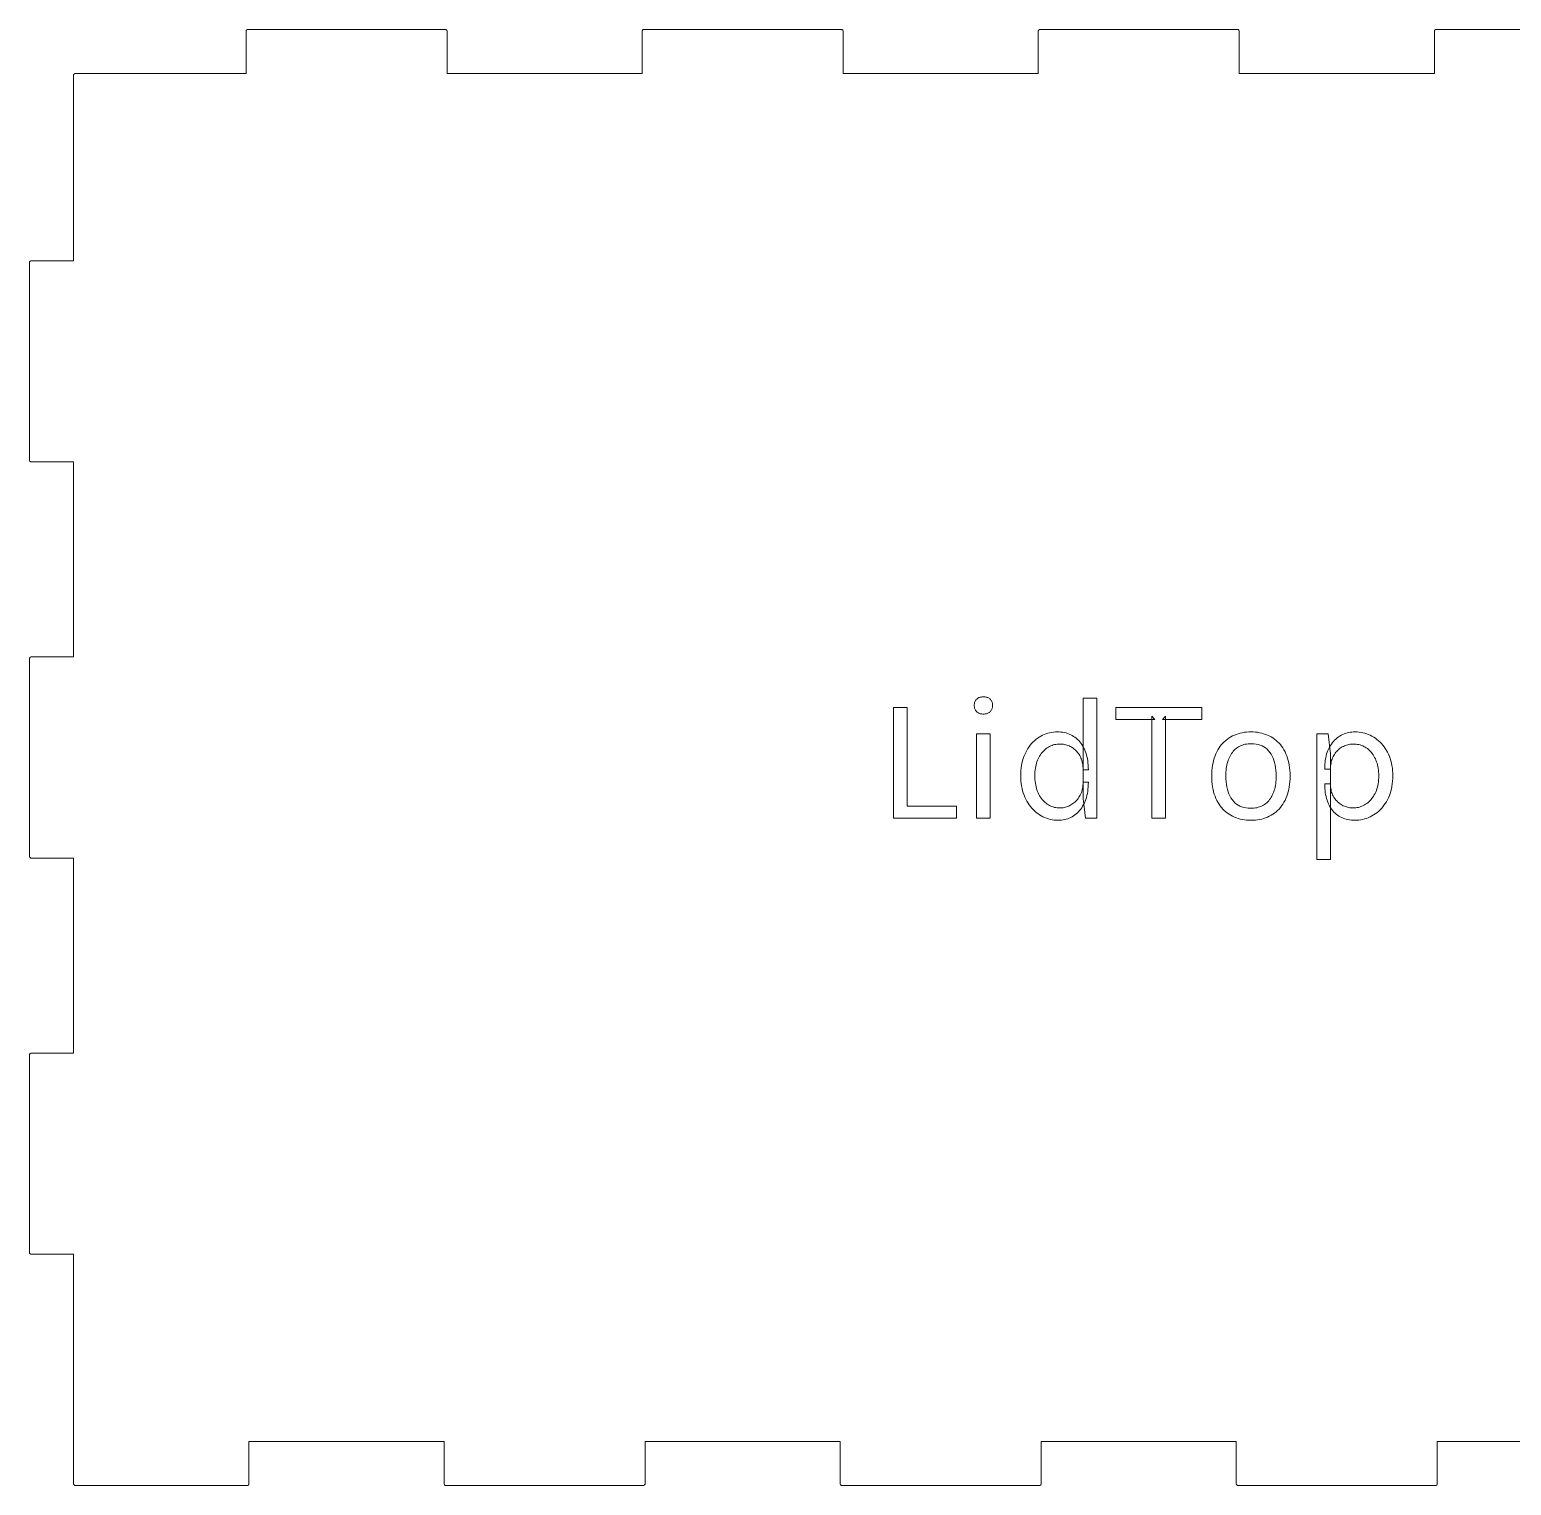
# Model space of a CAD drawing. Extents: x 3 to 302, y 3 to 302.
# Drawn here: x 3 to 104, y 3 to 102.2 of the extents above; entities that cross this region are included whole.
import ezdxf

# ---------------------------------------------------------------- set-up
doc = ezdxf.new("R2010")
doc.units = 0
doc.layers.get('0').update_dxf_attribs({"lineweight": 0})

msp = doc.modelspace()

# ---------------------------------------------------------------- linework, layer by layer
for p, q in [((17.76, 102.14), (17.75, 102.12)), ((17.75, 102.12), (17.75, 99.2)), ((17.77, 102.15), (17.76, 102.14)), ((17.78, 102.17), (17.77, 102.15)), ((17.79, 102.18), (17.78, 102.17)), ((17.83, 102.2), (17.79, 102.18)), ((31.37, 102.2), (17.83, 102.2)), ((31.39, 102.19), (31.37, 102.2)), ((31.4, 102.18), (31.39, 102.19)), ((31.42, 102.17), (31.4, 102.18)), ((31.43, 102.16), (31.42, 102.17)), ((31.45, 102.12), (31.43, 102.16)), ((31.45, 99.2), (31.45, 102.12)), ((44.76, 102.14), (44.75, 102.12)), ((44.75, 102.12), (44.75, 99.2)), ((44.77, 102.15), (44.76, 102.14)), ((44.78, 102.17), (44.77, 102.15)), ((44.79, 102.18), (44.78, 102.17)), ((44.83, 102.2), (44.79, 102.18)), ((58.37, 102.2), (44.83, 102.2)), ((58.39, 102.19), (58.37, 102.2)), ((58.4, 102.18), (58.39, 102.19)), ((58.42, 102.17), (58.4, 102.18)), ((58.43, 102.16), (58.42, 102.17)), ((58.45, 102.12), (58.43, 102.16)), ((58.45, 99.2), (58.45, 102.12)), ((71.76, 102.14), (71.75, 102.12)), ((71.75, 102.12), (71.75, 99.2)), ((71.77, 102.15), (71.76, 102.14)), ((71.78, 102.17), (71.77, 102.15)), ((71.79, 102.18), (71.78, 102.17)), ((71.83, 102.2), (71.79, 102.18)), ((85.37, 102.2), (71.83, 102.2)), ((85.39, 102.19), (85.37, 102.2)), ((85.4, 102.18), (85.39, 102.19)), ((85.42, 102.17), (85.4, 102.18)), ((85.43, 102.16), (85.42, 102.17)), ((85.45, 102.12), (85.43, 102.16)), ((85.45, 99.2), (85.45, 102.12)), ((98.76, 102.14), (98.75, 102.12)), ((98.75, 102.12), (98.75, 99.2)), ((98.77, 102.15), (98.76, 102.14)), ((98.78, 102.17), (98.77, 102.15)), ((98.79, 102.18), (98.78, 102.17)), ((98.83, 102.2), (98.79, 102.18)), ((112.37, 102.2), (98.83, 102.2)), ((6.01, 99.14), (6, 99.12)), ((6, 99.12), (6, 86.45)), ((6.02, 99.15), (6.01, 99.14)), ((6.03, 99.17), (6.02, 99.15)), ((6.04, 99.18), (6.03, 99.17)), ((6.08, 99.2), (6.04, 99.18)), ((17.75, 99.2), (6.08, 99.2)), ((44.75, 99.2), (31.45, 99.2)), ((71.75, 99.2), (58.45, 99.2)), ((98.75, 99.2), (85.45, 99.2)), ((3.01, 86.39), (3, 86.37)), ((3, 86.37), (3, 72.83)), ((3.02, 86.4), (3.01, 86.39)), ((3.03, 86.42), (3.02, 86.4)), ((3.04, 86.43), (3.03, 86.42)), ((3.08, 86.45), (3.04, 86.43)), ((6, 86.45), (3.08, 86.45)), ((3, 72.83), (3.02, 72.79)), ((3.02, 72.79), (3.03, 72.78)), ((3.03, 72.78), (3.05, 72.77)), ((3.05, 72.77), (3.06, 72.76)), ((3.06, 72.76), (3.08, 72.75)), ((3.08, 72.75), (6, 72.75)), ((6, 72.75), (6, 59.45)), ((3.01, 59.39), (3, 59.37)), ((3, 59.37), (3, 45.83)), ((3.02, 59.4), (3.01, 59.39)), ((3.03, 59.42), (3.02, 59.4)), ((3.04, 59.43), (3.03, 59.42)), ((3.08, 59.45), (3.04, 59.43)), ((6, 59.45), (3.08, 59.45)), ((67.525, 56.546), (67.557, 56.578)), ((67.557, 56.578), (67.592, 56.608)), ((67.592, 56.608), (67.629, 56.634)), ((67.629, 56.634), (67.669, 56.658)), ((67.669, 56.658), (67.711, 56.678)), ((67.711, 56.678), (67.755, 56.695)), ((67.755, 56.695), (67.802, 56.709)), ((67.802, 56.709), (67.851, 56.72)), ((67.851, 56.72), (67.903, 56.728)), ((67.903, 56.728), (67.957, 56.732)), ((67.957, 56.732), (68.013, 56.734)), ((68.013, 56.734), (68.013, 56.734)), ((68.013, 56.734), (68.069, 56.732)), ((68.069, 56.732), (68.123, 56.728)), ((68.123, 56.728), (68.175, 56.72)), ((68.175, 56.72), (68.224, 56.709)), ((68.224, 56.709), (68.271, 56.695)), ((68.271, 56.695), (68.315, 56.678)), ((68.315, 56.678), (68.357, 56.658)), ((68.357, 56.658), (68.397, 56.634)), ((68.397, 56.634), (68.434, 56.608)), ((68.434, 56.608), (68.469, 56.578)), ((68.469, 56.578), (68.501, 56.546)), ((74.805, 49.81), (74.805, 56.65)), ((74.805, 56.65), (75.741, 56.65)), ((75.741, 56.65), (75.741, 48.466)), ((61.875, 56.002), (62.811, 56.002)), ((61.875, 48.466), (61.875, 56.002)), ((61.875, 56.002), (61.875, 56.002)), ((62.811, 56.002), (62.811, 49.282)), ((67.389, 56.158), (67.391, 56.21)), ((67.391, 56.105), (67.389, 56.158)), ((67.389, 56.158), (67.389, 56.158)), ((67.391, 56.21), (67.396, 56.259)), ((67.396, 56.054), (67.391, 56.105)), ((67.396, 56.259), (67.404, 56.307)), ((67.404, 56.005), (67.396, 56.054)), ((67.404, 56.307), (67.416, 56.352)), ((67.416, 55.959), (67.404, 56.005)), ((67.416, 56.352), (67.431, 56.395)), ((67.431, 55.914), (67.416, 55.959)), ((67.431, 56.395), (67.449, 56.436)), ((67.449, 55.872), (67.431, 55.914)), ((67.449, 56.436), (67.471, 56.475)), ((67.471, 55.831), (67.449, 55.872)), ((67.471, 56.475), (67.497, 56.511)), ((67.497, 55.793), (67.471, 55.831)), ((67.497, 56.511), (67.525, 56.546)), ((67.525, 55.757), (67.497, 55.793)), ((67.557, 55.723), (67.525, 55.757)), ((67.592, 55.692), (67.557, 55.723)), ((67.629, 55.664), (67.592, 55.692)), ((67.669, 55.639), (67.629, 55.664)), ((67.711, 55.617), (67.669, 55.639)), ((67.755, 55.599), (67.711, 55.617)), ((67.802, 55.584), (67.755, 55.599)), ((67.851, 55.573), (67.802, 55.584)), ((67.903, 55.565), (67.851, 55.573)), ((67.957, 55.56), (67.903, 55.565)), ((68.013, 55.558), (67.957, 55.56)), ((68.069, 55.56), (68.013, 55.558)), ((68.013, 55.558), (68.013, 55.558)), ((68.013, 55.558), (68.013, 55.558)), ((68.123, 55.565), (68.069, 55.56)), ((68.175, 55.573), (68.123, 55.565)), ((68.224, 55.584), (68.175, 55.573)), ((68.271, 55.599), (68.224, 55.584)), ((68.315, 55.617), (68.271, 55.599)), ((68.357, 55.639), (68.315, 55.617)), ((68.397, 55.664), (68.357, 55.639)), ((68.434, 55.692), (68.397, 55.664)), ((68.469, 55.723), (68.434, 55.692)), ((68.501, 55.757), (68.469, 55.723)), ((68.501, 56.546), (68.529, 56.511)), ((68.529, 55.793), (68.501, 55.757)), ((68.529, 56.511), (68.555, 56.475)), ((68.555, 55.831), (68.529, 55.793)), ((68.555, 56.475), (68.577, 56.436)), ((68.577, 55.872), (68.555, 55.831)), ((68.577, 56.436), (68.595, 56.395)), ((68.595, 55.914), (68.577, 55.872)), ((68.595, 56.395), (68.61, 56.352)), ((68.61, 55.959), (68.595, 55.914)), ((68.61, 56.352), (68.622, 56.307)), ((68.622, 56.005), (68.61, 55.959)), ((68.622, 56.307), (68.63, 56.259)), ((68.63, 56.054), (68.622, 56.005)), ((68.63, 56.259), (68.635, 56.21)), ((68.635, 56.105), (68.63, 56.054)), ((68.635, 56.21), (68.637, 56.158)), ((68.637, 56.158), (68.635, 56.105)), ((68.637, 56.158), (68.637, 56.158)), ((77.031, 55.198), (77.031, 56.002)), ((77.031, 56.002), (82.899, 56.002)), ((82.899, 56.002), (82.899, 55.198)), ((79.701, 55.198), (77.031, 55.198)), ((79.491, 48.466), (79.491, 55.414)), ((79.491, 55.414), (79.701, 55.198)), ((79.701, 55.198), (79.701, 55.198)), ((80.217, 55.198), (80.427, 55.414)), ((82.899, 55.198), (80.217, 55.198)), ((80.427, 55.414), (80.427, 48.466)), ((67.545, 48.466), (67.545, 54.214)), ((67.545, 54.214), (68.481, 54.214)), ((68.481, 54.214), (68.481, 48.466)), ((71.209, 53.436), (71.297, 53.543)), ((71.297, 53.543), (71.39, 53.643)), ((71.39, 53.643), (71.488, 53.737)), ((71.488, 53.737), (71.59, 53.825)), ((71.59, 53.825), (71.697, 53.907)), ((71.697, 53.907), (71.808, 53.983)), ((71.808, 53.983), (71.923, 54.052)), ((71.923, 54.052), (72.039, 54.114)), ((72.039, 54.114), (72.158, 54.168)), ((72.158, 54.168), (72.279, 54.215)), ((72.279, 54.215), (72.403, 54.255)), ((72.403, 54.255), (72.528, 54.288)), ((72.528, 54.288), (72.656, 54.313)), ((72.656, 54.313), (72.786, 54.331)), ((72.786, 54.331), (72.919, 54.342)), ((72.919, 54.342), (73.053, 54.346)), ((73.053, 54.346), (73.053, 54.346)), ((73.053, 54.346), (73.177, 54.343)), ((73.177, 54.343), (73.299, 54.334)), ((73.299, 54.334), (73.417, 54.318)), ((73.417, 54.318), (73.533, 54.297)), ((73.533, 54.297), (73.645, 54.27)), ((73.645, 54.27), (73.754, 54.236)), ((73.754, 54.236), (73.86, 54.196)), ((73.86, 54.196), (73.963, 54.15)), ((73.963, 54.15), (74.063, 54.098)), ((74.063, 54.098), (74.16, 54.04)), ((74.16, 54.04), (74.253, 53.976)), ((74.253, 53.976), (74.342, 53.907)), ((74.342, 53.907), (74.427, 53.832)), ((74.427, 53.832), (74.508, 53.752)), ((74.508, 53.752), (74.584, 53.666)), ((74.584, 53.666), (74.656, 53.576)), ((74.656, 53.576), (74.723, 53.479)), ((84.244, 53.476), (84.337, 53.58)), ((84.337, 53.58), (84.434, 53.678)), ((84.434, 53.678), (84.537, 53.769)), ((84.537, 53.769), (84.645, 53.854)), ((84.645, 53.854), (84.758, 53.932)), ((84.758, 53.932), (84.876, 54.004)), ((84.876, 54.004), (84.998, 54.069)), ((84.998, 54.069), (85.124, 54.127)), ((85.124, 54.127), (85.253, 54.178)), ((85.253, 54.178), (85.386, 54.223)), ((85.386, 54.223), (85.522, 54.261)), ((85.522, 54.261), (85.661, 54.291)), ((85.661, 54.291), (85.804, 54.315)), ((85.804, 54.315), (85.95, 54.332)), ((85.95, 54.332), (86.1, 54.343)), ((86.058, 53.531), (85.955, 53.518)), ((86.166, 53.539), (86.058, 53.531)), ((86.1, 54.343), (86.253, 54.346)), ((86.277, 53.542), (86.166, 53.539)), ((86.253, 54.346), (86.253, 54.346)), ((86.253, 54.346), (86.405, 54.343)), ((86.441, 53.536), (86.277, 53.542)), ((86.277, 53.542), (86.277, 53.542)), ((86.405, 54.343), (86.554, 54.332)), ((86.596, 53.518), (86.441, 53.536)), ((86.554, 54.332), (86.699, 54.315)), ((86.699, 54.315), (86.841, 54.291)), ((86.841, 54.291), (86.98, 54.261)), ((86.98, 54.261), (87.115, 54.223)), ((87.115, 54.223), (87.247, 54.178)), ((87.247, 54.178), (87.376, 54.127)), ((87.376, 54.127), (87.502, 54.069)), ((87.502, 54.069), (87.624, 54.004)), ((87.624, 54.004), (87.742, 53.932)), ((87.742, 53.932), (87.855, 53.854)), ((87.855, 53.854), (87.963, 53.769)), ((87.963, 53.769), (88.065, 53.678)), ((88.065, 53.678), (88.163, 53.58)), ((88.163, 53.58), (88.255, 53.476)), ((90.735, 45.646), (90.735, 54.202)), ((90.735, 54.202), (91.515, 54.202)), ((91.515, 54.202), (91.671, 52.858)), ((91.734, 53.518), (91.803, 53.612)), ((91.803, 53.612), (91.877, 53.7)), ((91.877, 53.7), (91.953, 53.783)), ((91.953, 53.783), (92.034, 53.86)), ((92.034, 53.86), (92.119, 53.932)), ((92.119, 53.932), (92.208, 53.998)), ((92.208, 53.998), (92.301, 54.058)), ((92.301, 54.058), (92.397, 54.113)), ((92.397, 54.113), (92.495, 54.162)), ((92.495, 54.162), (92.596, 54.205)), ((92.596, 54.205), (92.698, 54.242)), ((92.698, 54.242), (92.804, 54.274)), ((92.804, 54.274), (92.911, 54.3)), ((92.911, 54.3), (93.02, 54.32)), ((93.02, 54.32), (93.132, 54.334)), ((93.132, 54.334), (93.247, 54.343)), ((93.247, 54.343), (93.363, 54.346)), ((93.363, 54.346), (93.363, 54.346)), ((93.363, 54.346), (93.497, 54.342)), ((93.497, 54.342), (93.628, 54.332)), ((93.628, 54.332), (93.758, 54.314)), ((93.758, 54.314), (93.886, 54.288)), ((93.886, 54.288), (94.013, 54.256)), ((94.013, 54.256), (94.137, 54.216)), ((94.137, 54.216), (94.26, 54.17)), ((94.26, 54.17), (94.381, 54.116)), ((94.381, 54.116), (94.5, 54.054)), ((94.5, 54.054), (94.617, 53.986)), ((94.617, 53.986), (94.731, 53.911)), ((94.731, 53.911), (94.841, 53.83)), ((94.841, 53.83), (94.946, 53.742)), ((94.946, 53.742), (95.047, 53.648)), ((95.047, 53.648), (95.144, 53.548)), ((95.144, 53.548), (95.235, 53.442)), ((70.68, 52.371), (70.725, 52.523)), ((70.725, 52.523), (70.776, 52.669)), ((70.776, 52.669), (70.834, 52.811)), ((70.834, 52.811), (70.899, 52.948)), ((70.899, 52.948), (70.97, 53.079)), ((70.97, 53.079), (71.045, 53.204)), ((71.045, 53.204), (71.124, 53.323)), ((71.124, 53.323), (71.209, 53.436)), ((71.796, 52.607), (71.748, 52.513)), ((71.847, 52.697), (71.796, 52.607)), ((71.901, 52.783), (71.847, 52.697)), ((71.958, 52.864), (71.901, 52.783)), ((72.018, 52.941), (71.958, 52.864)), ((72.081, 53.013), (72.018, 52.941)), ((72.148, 53.08), (72.081, 53.013)), ((72.217, 53.144), (72.148, 53.08)), ((72.29, 53.203), (72.217, 53.144)), ((72.366, 53.257), (72.29, 53.203)), ((72.444, 53.307), (72.366, 53.257)), ((72.524, 53.351), (72.444, 53.307)), ((72.605, 53.39), (72.524, 53.351)), ((72.689, 53.424), (72.605, 53.39)), ((72.773, 53.453), (72.689, 53.424)), ((72.86, 53.476), (72.773, 53.453)), ((72.947, 53.495), (72.86, 53.476)), ((73.037, 53.508), (72.947, 53.495)), ((73.128, 53.515), (73.037, 53.508)), ((73.221, 53.518), (73.128, 53.515)), ((73.303, 53.516), (73.221, 53.518)), ((73.221, 53.518), (73.221, 53.518)), ((73.384, 53.51), (73.303, 53.516)), ((73.465, 53.5), (73.384, 53.51)), ((73.544, 53.486), (73.465, 53.5)), ((73.622, 53.468), (73.544, 53.486)), ((73.698, 53.446), (73.622, 53.468)), ((73.774, 53.42), (73.698, 53.446)), ((73.849, 53.389), (73.774, 53.42)), ((73.922, 53.355), (73.849, 53.389)), ((73.995, 53.317), (73.922, 53.355)), ((74.066, 53.275), (73.995, 53.317)), ((74.134, 53.229), (74.066, 53.275)), ((74.199, 53.179), (74.134, 53.229)), ((74.261, 53.126), (74.199, 53.179)), ((74.321, 53.069), (74.261, 53.126)), ((74.378, 53.008), (74.321, 53.069)), ((74.433, 52.943), (74.378, 53.008)), ((74.485, 52.874), (74.433, 52.943)), ((74.534, 52.802), (74.485, 52.874)), ((74.58, 52.726), (74.534, 52.802)), ((74.623, 52.646), (74.58, 52.726)), ((74.661, 52.563), (74.623, 52.646)), ((74.695, 52.476), (74.661, 52.563)), ((74.723, 53.479), (74.787, 53.378)), ((74.787, 53.378), (74.846, 53.27)), ((74.846, 53.27), (74.901, 53.158)), ((74.901, 53.158), (74.951, 53.04)), ((74.951, 53.04), (74.996, 52.918)), ((74.996, 52.918), (75.036, 52.791)), ((75.036, 52.791), (75.07, 52.659)), ((75.07, 52.659), (75.099, 52.522)), ((75.099, 52.522), (75.123, 52.38)), ((83.702, 52.406), (83.748, 52.563)), ((83.748, 52.563), (83.8, 52.713)), ((83.8, 52.713), (83.859, 52.856)), ((83.859, 52.856), (83.925, 52.993)), ((83.925, 52.993), (83.997, 53.124)), ((83.997, 53.124), (84.074, 53.248)), ((84.074, 53.248), (84.157, 53.365)), ((84.157, 53.365), (84.244, 53.476)), ((84.78, 52.61), (84.738, 52.513)), ((84.826, 52.702), (84.78, 52.61)), ((84.875, 52.789), (84.826, 52.702)), ((84.929, 52.873), (84.875, 52.789)), ((84.986, 52.951), (84.929, 52.873)), ((85.046, 53.025), (84.986, 52.951)), ((85.111, 53.094), (85.046, 53.025)), ((85.179, 53.159), (85.111, 53.094)), ((85.25, 53.219), (85.179, 53.159)), ((85.326, 53.275), (85.25, 53.219)), ((85.405, 53.326), (85.326, 53.275)), ((85.488, 53.371), (85.405, 53.326)), ((85.574, 53.411), (85.488, 53.371)), ((85.664, 53.446), (85.574, 53.411)), ((85.757, 53.475), (85.664, 53.446)), ((85.854, 53.499), (85.757, 53.475)), ((85.955, 53.518), (85.854, 53.499)), ((86.744, 53.489), (86.596, 53.518)), ((86.883, 53.447), (86.744, 53.489)), ((87.014, 53.394), (86.883, 53.447)), ((87.136, 53.329), (87.014, 53.394)), ((87.25, 53.252), (87.136, 53.329)), ((87.356, 53.164), (87.25, 53.252)), ((87.454, 53.063), (87.356, 53.164)), ((87.543, 52.951), (87.454, 53.063)), ((87.624, 52.828), (87.543, 52.951)), ((87.696, 52.697), (87.624, 52.828)), ((87.76, 52.557), (87.696, 52.697)), ((87.816, 52.409), (87.76, 52.557)), ((88.255, 53.476), (88.342, 53.365)), ((88.342, 53.365), (88.424, 53.248)), ((88.424, 53.248), (88.5, 53.124)), ((88.5, 53.124), (88.572, 52.993)), ((88.572, 52.993), (88.638, 52.856)), ((88.638, 52.856), (88.696, 52.713)), ((88.696, 52.713), (88.748, 52.563)), ((88.748, 52.563), (88.793, 52.406)), ((91.319, 52.426), (91.344, 52.569)), ((91.344, 52.569), (91.374, 52.707)), ((91.374, 52.707), (91.41, 52.839)), ((91.41, 52.839), (91.452, 52.966)), ((91.452, 52.966), (91.499, 53.087)), ((91.499, 53.087), (91.551, 53.203)), ((91.551, 53.203), (91.608, 53.314)), ((91.608, 53.314), (91.669, 53.419)), ((91.669, 53.419), (91.734, 53.518)), ((91.671, 52.858), (91.671, 45.646)), ((91.813, 52.582), (91.78, 52.496)), ((91.851, 52.663), (91.813, 52.582)), ((91.893, 52.741), (91.851, 52.663)), ((91.939, 52.815), (91.893, 52.741)), ((91.987, 52.886), (91.939, 52.815)), ((92.039, 52.953), (91.987, 52.886)), ((92.093, 53.017), (92.039, 52.953)), ((92.15, 53.076), (92.093, 53.017)), ((92.209, 53.132), (92.15, 53.076)), ((92.271, 53.185), (92.209, 53.132)), ((92.337, 53.233), (92.271, 53.185)), ((92.404, 53.279), (92.337, 53.233)), ((92.475, 53.32), (92.404, 53.279)), ((92.547, 53.358), (92.475, 53.32)), ((92.621, 53.391), (92.547, 53.358)), ((92.695, 53.421), (92.621, 53.391)), ((92.771, 53.447), (92.695, 53.421)), ((92.847, 53.468), (92.771, 53.447)), ((92.924, 53.486), (92.847, 53.468)), ((93.003, 53.5), (92.924, 53.486)), ((93.082, 53.51), (93.003, 53.5)), ((93.162, 53.516), (93.082, 53.51)), ((93.243, 53.518), (93.162, 53.516)), ((93.337, 53.515), (93.243, 53.518)), ((93.243, 53.518), (93.243, 53.518)), ((93.429, 53.508), (93.337, 53.515)), ((93.52, 53.495), (93.429, 53.508)), ((93.609, 53.477), (93.52, 53.495)), ((93.696, 53.453), (93.609, 53.477)), ((93.782, 53.425), (93.696, 53.453)), ((93.865, 53.392), (93.782, 53.425)), ((93.948, 53.353), (93.865, 53.392)), ((94.028, 53.309), (93.948, 53.353)), ((94.107, 53.26), (94.028, 53.309)), ((94.183, 53.206), (94.107, 53.26)), ((94.257, 53.148), (94.183, 53.206)), ((94.327, 53.085), (94.257, 53.148)), ((94.394, 53.017), (94.327, 53.085)), ((94.457, 52.945), (94.394, 53.017)), ((94.518, 52.868), (94.457, 52.945)), ((94.575, 52.787), (94.518, 52.868)), ((94.629, 52.701), (94.575, 52.787)), ((94.68, 52.611), (94.629, 52.701)), ((94.728, 52.516), (94.68, 52.611)), ((95.235, 53.442), (95.323, 53.329)), ((95.323, 53.329), (95.406, 53.21)), ((95.406, 53.21), (95.485, 53.085)), ((95.485, 53.085), (95.559, 52.954)), ((95.559, 52.954), (95.627, 52.817)), ((95.627, 52.817), (95.689, 52.675)), ((95.689, 52.675), (95.743, 52.527)), ((95.743, 52.527), (95.789, 52.374)), ((70.557, 51.358), (70.56, 51.539)), ((70.56, 51.539), (70.571, 51.715)), ((70.571, 51.715), (70.588, 51.887)), ((70.588, 51.887), (70.612, 52.053)), ((70.612, 52.053), (70.643, 52.215)), ((70.643, 52.215), (70.68, 52.371)), ((71.526, 51.619), (71.519, 51.491)), ((71.538, 51.744), (71.526, 51.619)), ((71.554, 51.865), (71.538, 51.744)), ((71.575, 51.983), (71.554, 51.865)), ((71.6, 52.096), (71.575, 51.983)), ((71.63, 52.206), (71.6, 52.096)), ((71.665, 52.312), (71.63, 52.206)), ((71.704, 52.415), (71.665, 52.312)), ((71.748, 52.513), (71.704, 52.415)), ((74.724, 52.385), (74.695, 52.476)), ((74.749, 52.291), (74.724, 52.385)), ((74.769, 52.193), (74.749, 52.291)), ((74.785, 52.092), (74.769, 52.193)), ((74.796, 51.987), (74.785, 52.092)), ((74.803, 51.878), (74.796, 51.987)), ((74.805, 51.766), (74.803, 51.878)), ((75.165, 51.766), (74.805, 51.766)), ((75.123, 52.38), (75.141, 52.234)), ((75.141, 52.234), (75.154, 52.083)), ((75.154, 52.083), (75.162, 51.927)), ((75.162, 51.927), (75.165, 51.766)), ((75.165, 51.766), (75.165, 51.766)), ((83.577, 51.334), (83.58, 51.529)), ((83.58, 51.529), (83.591, 51.717)), ((83.591, 51.717), (83.608, 51.899)), ((83.608, 51.899), (83.633, 52.075)), ((83.633, 52.075), (83.664, 52.244)), ((83.664, 52.244), (83.702, 52.406)), ((84.545, 51.6), (84.539, 51.469)), ((84.555, 51.727), (84.545, 51.6)), ((84.569, 51.851), (84.555, 51.727)), ((84.587, 51.971), (84.569, 51.851)), ((84.609, 52.087), (84.587, 51.971)), ((84.635, 52.199), (84.609, 52.087)), ((84.666, 52.307), (84.635, 52.199)), ((84.7, 52.412), (84.666, 52.307)), ((84.738, 52.513), (84.7, 52.412)), ((87.863, 52.251), (87.816, 52.409)), ((87.901, 52.085), (87.863, 52.251)), ((87.931, 51.91), (87.901, 52.085)), ((87.952, 51.727), (87.931, 51.91)), ((87.965, 51.535), (87.952, 51.727)), ((87.969, 51.334), (87.965, 51.535)), ((88.793, 52.406), (88.831, 52.244)), ((88.831, 52.244), (88.862, 52.075)), ((88.862, 52.075), (88.886, 51.899)), ((88.886, 51.899), (88.903, 51.717)), ((88.903, 51.717), (88.914, 51.529)), ((88.914, 51.529), (88.917, 51.334)), ((91.275, 51.802), (91.278, 51.966)), ((91.671, 51.802), (91.275, 51.802)), ((91.278, 51.966), (91.286, 52.125)), ((91.286, 52.125), (91.3, 52.278)), ((91.3, 52.278), (91.319, 52.426)), ((91.673, 51.912), (91.671, 51.802)), ((91.671, 51.802), (91.671, 51.802)), ((91.68, 52.018), (91.673, 51.912)), ((91.691, 52.121), (91.68, 52.018)), ((91.707, 52.22), (91.691, 52.121)), ((91.727, 52.316), (91.707, 52.22)), ((91.751, 52.408), (91.727, 52.316)), ((91.78, 52.496), (91.751, 52.408)), ((94.772, 52.417), (94.728, 52.516)), ((94.811, 52.314), (94.772, 52.417)), ((94.846, 52.207), (94.811, 52.314)), ((94.876, 52.096), (94.846, 52.207)), ((94.901, 51.98), (94.876, 52.096)), ((94.922, 51.862), (94.901, 51.98)), ((94.938, 51.739), (94.922, 51.862)), ((94.95, 51.612), (94.938, 51.739)), ((94.957, 51.481), (94.95, 51.612)), ((95.789, 52.374), (95.829, 52.216)), ((95.829, 52.216), (95.861, 52.053)), ((95.861, 52.053), (95.887, 51.884)), ((95.887, 51.884), (95.905, 51.71)), ((95.905, 51.71), (95.915, 51.531)), ((95.915, 51.531), (95.919, 51.346)), ((70.56, 51.176), (70.557, 51.358)), ((70.557, 51.358), (70.557, 51.358)), ((70.571, 50.998), (70.56, 51.176)), ((70.588, 50.825), (70.571, 50.998)), ((70.613, 50.658), (70.588, 50.825)), ((70.644, 50.495), (70.613, 50.658)), ((71.519, 51.491), (71.517, 51.358)), ((71.517, 51.358), (71.517, 51.358)), ((71.517, 51.358), (71.519, 51.223)), ((71.519, 51.223), (71.526, 51.092)), ((71.526, 51.092), (71.538, 50.965)), ((71.538, 50.965), (71.554, 50.842)), ((71.554, 50.842), (71.575, 50.722)), ((71.575, 50.722), (71.6, 50.606)), ((71.6, 50.606), (71.63, 50.494)), ((74.768, 50.494), (74.784, 50.594)), ((74.784, 50.594), (74.796, 50.697)), ((74.796, 50.697), (74.803, 50.804)), ((74.803, 50.804), (74.805, 50.914)), ((74.805, 50.914), (74.805, 50.914)), ((74.805, 50.914), (75.165, 50.914)), ((75.154, 50.591), (75.14, 50.437)), ((75.162, 50.75), (75.154, 50.591)), ((75.165, 50.914), (75.162, 50.75)), ((83.58, 51.14), (83.577, 51.334)), ((83.577, 51.334), (83.577, 51.334)), ((83.591, 50.953), (83.58, 51.14)), ((83.608, 50.772), (83.591, 50.953)), ((83.633, 50.597), (83.608, 50.772)), ((83.664, 50.428), (83.633, 50.597)), ((84.539, 51.469), (84.537, 51.334)), ((84.537, 51.334), (84.537, 51.334)), ((84.537, 51.334), (84.541, 51.135)), ((84.541, 51.135), (84.554, 50.945)), ((84.554, 50.945), (84.576, 50.764)), ((84.576, 50.764), (84.606, 50.59)), ((84.606, 50.59), (84.644, 50.426)), ((87.871, 50.476), (87.897, 50.587)), ((87.897, 50.587), (87.919, 50.703)), ((87.919, 50.703), (87.937, 50.821)), ((87.937, 50.821), (87.951, 50.944)), ((87.951, 50.944), (87.961, 51.07)), ((87.961, 51.07), (87.967, 51.2)), ((87.967, 51.2), (87.969, 51.334)), ((87.969, 51.334), (87.969, 51.334)), ((88.862, 50.597), (88.831, 50.428)), ((88.886, 50.772), (88.862, 50.597)), ((88.903, 50.953), (88.886, 50.772)), ((88.914, 51.14), (88.903, 50.953)), ((88.917, 51.334), (88.914, 51.14)), ((88.917, 51.334), (88.917, 51.334)), ((91.278, 50.649), (91.275, 50.806)), ((91.275, 50.806), (91.275, 50.806)), ((91.275, 50.806), (91.671, 50.806)), ((91.285, 50.497), (91.278, 50.649)), ((91.671, 50.806), (91.673, 50.701)), ((91.673, 50.701), (91.68, 50.599)), ((91.68, 50.599), (91.691, 50.501)), ((91.691, 50.501), (91.707, 50.406)), ((94.836, 50.458), (94.868, 50.571)), ((94.868, 50.571), (94.896, 50.689)), ((94.896, 50.689), (94.919, 50.811)), ((94.919, 50.811), (94.936, 50.938)), ((94.936, 50.938), (94.949, 51.07)), ((94.949, 51.07), (94.956, 51.205)), ((94.956, 51.205), (94.959, 51.346)), ((94.959, 51.346), (94.957, 51.481)), ((94.959, 51.346), (94.959, 51.346)), ((95.861, 50.631), (95.828, 50.465)), ((95.886, 50.802), (95.861, 50.631)), ((95.904, 50.978), (95.886, 50.802)), ((95.915, 51.159), (95.904, 50.978)), ((95.919, 51.346), (95.915, 51.159)), ((95.919, 51.346), (95.919, 51.346)), ((70.682, 50.337), (70.644, 50.495)), ((70.728, 50.183), (70.682, 50.337)), ((70.78, 50.035), (70.728, 50.183)), ((70.839, 49.892), (70.78, 50.035)), ((70.905, 49.753), (70.839, 49.892)), ((70.977, 49.62), (70.905, 49.753)), ((71.054, 49.493), (70.977, 49.62)), ((71.135, 49.372), (71.054, 49.493)), ((71.63, 50.494), (71.665, 50.386)), ((71.665, 50.386), (71.704, 50.282)), ((71.704, 50.282), (71.748, 50.182)), ((71.748, 50.182), (71.796, 50.086)), ((71.796, 50.086), (71.847, 49.994)), ((71.847, 49.994), (71.901, 49.907)), ((71.901, 49.907), (71.958, 49.825)), ((71.958, 49.825), (72.018, 49.747)), ((72.018, 49.747), (72.081, 49.674)), ((72.081, 49.674), (72.148, 49.605)), ((72.148, 49.605), (72.217, 49.541)), ((72.217, 49.541), (72.29, 49.481)), ((74.114, 49.455), (74.18, 49.505)), ((74.18, 49.505), (74.244, 49.559)), ((74.244, 49.559), (74.305, 49.617)), ((74.305, 49.617), (74.363, 49.679)), ((74.363, 49.679), (74.419, 49.744)), ((74.419, 49.744), (74.472, 49.813)), ((74.472, 49.813), (74.523, 49.886)), ((74.523, 49.886), (74.571, 49.963)), ((74.571, 49.963), (74.615, 50.043)), ((74.615, 50.043), (74.655, 50.127)), ((74.655, 50.127), (74.69, 50.214)), ((74.69, 50.214), (74.721, 50.304)), ((74.721, 50.304), (74.747, 50.397)), ((74.747, 50.397), (74.768, 50.494)), ((74.961, 48.466), (74.805, 49.81)), ((74.892, 49.501), (74.835, 49.388)), ((74.944, 49.619), (74.892, 49.501)), ((74.99, 49.743), (74.944, 49.619)), ((75.031, 49.871), (74.99, 49.743)), ((75.067, 50.005), (75.031, 49.871)), ((75.097, 50.144), (75.067, 50.005)), ((75.121, 50.288), (75.097, 50.144)), ((75.14, 50.437), (75.121, 50.288)), ((83.702, 50.266), (83.664, 50.428)), ((83.748, 50.109), (83.702, 50.266)), ((83.8, 49.959), (83.748, 50.109)), ((83.859, 49.816), (83.8, 49.959)), ((83.925, 49.678), (83.859, 49.816)), ((83.997, 49.547), (83.925, 49.678)), ((84.074, 49.422), (83.997, 49.547)), ((84.644, 50.426), (84.691, 50.269)), ((84.691, 50.269), (84.747, 50.122)), ((84.747, 50.122), (84.812, 49.982)), ((84.812, 49.982), (84.884, 49.851)), ((84.884, 49.851), (84.966, 49.729)), ((84.966, 49.729), (85.056, 49.617)), ((85.056, 49.617), (85.154, 49.516)), ((85.154, 49.516), (85.26, 49.428)), ((87.253, 49.461), (87.325, 49.521)), ((87.325, 49.521), (87.394, 49.585)), ((87.394, 49.585), (87.459, 49.655)), ((87.459, 49.655), (87.52, 49.728)), ((87.52, 49.728), (87.577, 49.806)), ((87.577, 49.806), (87.63, 49.889)), ((87.63, 49.889), (87.68, 49.976)), ((87.68, 49.976), (87.726, 50.068)), ((87.726, 50.068), (87.768, 50.164)), ((87.768, 50.164), (87.806, 50.264)), ((87.806, 50.264), (87.84, 50.368)), ((87.84, 50.368), (87.871, 50.476)), ((88.5, 49.547), (88.424, 49.422)), ((88.572, 49.678), (88.5, 49.547)), ((88.638, 49.816), (88.572, 49.678)), ((88.696, 49.959), (88.638, 49.816)), ((88.748, 50.109), (88.696, 49.959)), ((88.793, 50.266), (88.748, 50.109)), ((88.831, 50.428), (88.793, 50.266)), ((91.298, 50.349), (91.285, 50.497)), ((91.315, 50.206), (91.298, 50.349)), ((91.338, 50.069), (91.315, 50.206)), ((91.366, 49.936), (91.338, 50.069)), ((91.398, 49.808), (91.366, 49.936)), ((91.436, 49.685), (91.398, 49.808)), ((91.479, 49.566), (91.436, 49.685)), ((91.527, 49.453), (91.479, 49.566)), ((91.707, 50.406), (91.727, 50.314)), ((91.727, 50.314), (91.751, 50.226)), ((91.751, 50.226), (91.78, 50.141)), ((91.78, 50.141), (91.813, 50.059)), ((91.813, 50.059), (91.851, 49.981)), ((91.851, 49.981), (91.893, 49.906)), ((91.893, 49.906), (91.939, 49.835)), ((91.939, 49.835), (91.987, 49.767)), ((91.987, 49.767), (92.038, 49.702)), ((92.038, 49.702), (92.092, 49.642)), ((92.092, 49.642), (92.149, 49.584)), ((92.149, 49.584), (92.208, 49.531)), ((92.208, 49.531), (92.27, 49.48)), ((94.137, 49.463), (94.212, 49.52)), ((94.212, 49.52), (94.284, 49.582)), ((94.284, 49.582), (94.353, 49.648)), ((94.353, 49.648), (94.419, 49.719)), ((94.419, 49.719), (94.482, 49.795)), ((94.482, 49.795), (94.543, 49.876)), ((94.543, 49.876), (94.6, 49.961)), ((94.6, 49.961), (94.655, 50.051)), ((94.655, 50.051), (94.707, 50.146)), ((94.707, 50.146), (94.755, 50.245)), ((94.755, 50.245), (94.798, 50.35)), ((94.798, 50.35), (94.836, 50.458)), ((95.481, 49.588), (95.402, 49.462)), ((95.556, 49.72), (95.481, 49.588)), ((95.625, 49.858), (95.556, 49.72)), ((95.687, 50.002), (95.625, 49.858)), ((95.741, 50.151), (95.687, 50.002)), ((95.788, 50.306), (95.741, 50.151)), ((95.828, 50.465), (95.788, 50.306)), ((62.811, 49.282), (66.171, 49.282)), ((66.171, 49.282), (66.171, 48.466)), ((71.221, 49.257), (71.135, 49.372)), ((71.312, 49.148), (71.221, 49.257)), ((71.407, 49.046), (71.312, 49.148)), ((71.507, 48.95), (71.407, 49.046)), ((71.612, 48.859), (71.507, 48.95)), ((71.721, 48.775), (71.612, 48.859)), ((71.835, 48.697), (71.721, 48.775)), ((71.953, 48.626), (71.835, 48.697)), ((72.072, 48.562), (71.953, 48.626)), ((72.194, 48.506), (72.072, 48.562)), ((72.319, 48.457), (72.194, 48.506)), ((72.29, 49.481), (72.366, 49.426)), ((72.366, 49.426), (72.444, 49.376)), ((72.444, 49.376), (72.524, 49.331)), ((72.524, 49.331), (72.605, 49.291)), ((72.605, 49.291), (72.689, 49.257)), ((72.689, 49.257), (72.773, 49.228)), ((72.773, 49.228), (72.86, 49.204)), ((72.86, 49.204), (72.947, 49.186)), ((72.947, 49.186), (73.037, 49.173)), ((73.037, 49.173), (73.128, 49.165)), ((73.128, 49.165), (73.221, 49.162)), ((73.221, 49.162), (73.299, 49.164)), ((73.221, 49.162), (73.221, 49.162)), ((73.299, 49.164), (73.376, 49.17)), ((73.376, 49.17), (73.453, 49.18)), ((73.453, 49.18), (73.529, 49.195)), ((73.529, 49.195), (73.604, 49.213)), ((73.604, 49.213), (73.679, 49.235)), ((73.679, 49.235), (73.754, 49.262)), ((73.754, 49.262), (73.828, 49.293)), ((73.828, 49.293), (73.901, 49.327)), ((73.964, 48.514), (73.865, 48.469)), ((73.901, 49.327), (73.974, 49.366)), ((74.06, 48.565), (73.964, 48.514)), ((73.974, 49.366), (74.045, 49.409)), ((74.045, 49.409), (74.114, 49.455)), ((74.154, 48.622), (74.06, 48.565)), ((74.245, 48.685), (74.154, 48.622)), ((74.332, 48.753), (74.245, 48.685)), ((74.416, 48.827), (74.332, 48.753)), ((74.495, 48.907), (74.416, 48.827)), ((74.571, 48.992), (74.495, 48.907)), ((74.643, 49.082), (74.571, 48.992)), ((74.711, 49.179), (74.643, 49.082)), ((74.775, 49.281), (74.711, 49.179)), ((74.835, 49.388), (74.775, 49.281)), ((84.157, 49.305), (84.074, 49.422)), ((84.244, 49.193), (84.157, 49.305)), ((84.337, 49.089), (84.244, 49.193)), ((84.434, 48.99), (84.337, 49.089)), ((84.537, 48.899), (84.434, 48.99)), ((84.645, 48.814), (84.537, 48.899)), ((84.758, 48.736), (84.645, 48.814)), ((84.876, 48.664), (84.758, 48.736)), ((84.998, 48.599), (84.876, 48.664)), ((85.124, 48.541), (84.998, 48.599)), ((85.253, 48.49), (85.124, 48.541)), ((85.386, 48.445), (85.253, 48.49)), ((85.26, 49.428), (85.374, 49.351)), ((85.374, 49.351), (85.496, 49.286)), ((85.496, 49.286), (85.627, 49.233)), ((85.627, 49.233), (85.765, 49.191)), ((85.765, 49.191), (85.912, 49.162)), ((85.912, 49.162), (86.066, 49.144)), ((86.066, 49.144), (86.229, 49.138)), ((86.229, 49.138), (86.339, 49.141)), ((86.229, 49.138), (86.229, 49.138)), ((86.229, 49.138), (86.229, 49.138)), ((86.339, 49.141), (86.445, 49.149)), ((86.445, 49.149), (86.549, 49.162)), ((86.549, 49.162), (86.649, 49.181)), ((86.649, 49.181), (86.745, 49.205)), ((86.745, 49.205), (86.838, 49.234)), ((86.838, 49.234), (86.928, 49.269)), ((86.928, 49.269), (87.014, 49.309)), ((87.014, 49.309), (87.097, 49.354)), ((87.097, 49.354), (87.177, 49.405)), ((87.247, 48.49), (87.115, 48.445)), ((87.177, 49.405), (87.253, 49.461)), ((87.376, 48.541), (87.247, 48.49)), ((87.502, 48.599), (87.376, 48.541)), ((87.624, 48.664), (87.502, 48.599)), ((87.742, 48.736), (87.624, 48.664)), ((87.855, 48.814), (87.742, 48.736)), ((87.963, 48.899), (87.855, 48.814)), ((88.065, 48.99), (87.963, 48.899)), ((88.163, 49.089), (88.065, 48.99)), ((88.255, 49.193), (88.163, 49.089)), ((88.342, 49.305), (88.255, 49.193)), ((88.424, 49.422), (88.342, 49.305)), ((91.58, 49.345), (91.527, 49.453)), ((91.636, 49.242), (91.58, 49.345)), ((91.697, 49.144), (91.636, 49.242)), ((91.763, 49.052), (91.697, 49.144)), ((91.832, 48.965), (91.763, 49.052)), ((91.906, 48.883), (91.832, 48.965)), ((91.984, 48.807), (91.906, 48.883)), ((92.067, 48.736), (91.984, 48.807)), ((92.153, 48.67), (92.067, 48.736)), ((92.244, 48.61), (92.153, 48.67)), ((92.339, 48.555), (92.244, 48.61)), ((92.27, 49.48), (92.335, 49.434)), ((92.335, 49.434), (92.402, 49.391)), ((92.437, 48.506), (92.339, 48.555)), ((92.402, 49.391), (92.472, 49.351)), ((92.538, 48.463), (92.437, 48.506)), ((92.472, 49.351), (92.544, 49.315)), ((92.544, 49.315), (92.617, 49.283)), ((92.617, 49.283), (92.69, 49.255)), ((92.69, 49.255), (92.765, 49.23)), ((92.765, 49.23), (92.84, 49.209)), ((92.84, 49.209), (92.917, 49.192)), ((92.917, 49.192), (92.994, 49.179)), ((92.994, 49.179), (93.072, 49.17)), ((93.072, 49.17), (93.151, 49.164)), ((93.151, 49.164), (93.231, 49.162)), ((93.231, 49.162), (93.317, 49.164)), ((93.231, 49.162), (93.231, 49.162)), ((93.317, 49.164), (93.402, 49.172)), ((93.402, 49.172), (93.487, 49.184)), ((93.487, 49.184), (93.571, 49.202)), ((93.571, 49.202), (93.654, 49.224)), ((93.654, 49.224), (93.736, 49.252)), ((93.736, 49.252), (93.818, 49.284)), ((93.818, 49.284), (93.899, 49.321)), ((93.899, 49.321), (93.979, 49.364)), ((93.979, 49.364), (94.059, 49.411)), ((94.059, 49.411), (94.137, 49.463)), ((94.244, 48.498), (94.12, 48.452)), ((94.366, 48.552), (94.244, 48.498)), ((94.487, 48.614), (94.366, 48.552)), ((94.605, 48.682), (94.487, 48.614)), ((94.72, 48.757), (94.605, 48.682)), ((94.831, 48.839), (94.72, 48.757)), ((94.938, 48.927), (94.831, 48.839)), ((95.039, 49.021), (94.938, 48.927)), ((95.137, 49.121), (95.039, 49.021)), ((95.23, 49.228), (95.137, 49.121)), ((95.318, 49.342), (95.23, 49.228)), ((95.402, 49.462), (95.318, 49.342)), ((66.171, 48.466), (61.875, 48.466)), ((68.481, 48.466), (67.545, 48.466)), ((68.481, 48.466), (68.481, 48.466)), ((72.446, 48.416), (72.319, 48.457)), ((72.574, 48.382), (72.446, 48.416)), ((72.706, 48.356), (72.574, 48.382)), ((72.839, 48.337), (72.706, 48.356)), ((72.975, 48.326), (72.839, 48.337)), ((73.113, 48.322), (72.975, 48.326)), ((73.227, 48.325), (73.113, 48.322)), ((73.113, 48.322), (73.113, 48.322)), ((73.113, 48.322), (73.113, 48.322)), ((73.339, 48.334), (73.227, 48.325)), ((73.449, 48.349), (73.339, 48.334)), ((73.556, 48.37), (73.449, 48.349)), ((73.661, 48.397), (73.556, 48.37)), ((73.764, 48.43), (73.661, 48.397)), ((73.865, 48.469), (73.764, 48.43)), ((75.741, 48.466), (74.961, 48.466)), ((75.741, 48.466), (75.741, 48.466)), ((80.427, 48.466), (79.491, 48.466)), ((85.522, 48.407), (85.386, 48.445)), ((85.661, 48.377), (85.522, 48.407)), ((85.804, 48.353), (85.661, 48.377)), ((85.95, 48.336), (85.804, 48.353)), ((86.1, 48.325), (85.95, 48.336)), ((86.253, 48.322), (86.1, 48.325)), ((86.405, 48.325), (86.253, 48.322)), ((86.253, 48.322), (86.253, 48.322)), ((86.253, 48.322), (86.253, 48.322)), ((86.554, 48.336), (86.405, 48.325)), ((86.699, 48.353), (86.554, 48.336)), ((86.841, 48.377), (86.699, 48.353)), ((86.98, 48.407), (86.841, 48.377)), ((87.115, 48.445), (86.98, 48.407)), ((92.642, 48.426), (92.538, 48.463)), ((92.75, 48.394), (92.642, 48.426)), ((92.861, 48.368), (92.75, 48.394)), ((92.976, 48.348), (92.861, 48.368)), ((93.094, 48.334), (92.976, 48.348)), ((93.215, 48.325), (93.094, 48.334)), ((93.339, 48.322), (93.215, 48.325)), ((93.474, 48.326), (93.339, 48.322)), ((93.339, 48.322), (93.339, 48.322)), ((93.339, 48.322), (93.339, 48.322)), ((93.607, 48.336), (93.474, 48.326)), ((93.738, 48.354), (93.607, 48.336)), ((93.867, 48.38), (93.738, 48.354)), ((93.995, 48.412), (93.867, 48.38)), ((94.12, 48.452), (93.995, 48.412)), ((3, 45.83), (3.02, 45.79)), ((3.02, 45.79), (3.03, 45.78)), ((3.03, 45.78), (3.05, 45.77)), ((3.05, 45.77), (3.06, 45.76)), ((3.06, 45.76), (3.08, 45.75)), ((3.08, 45.75), (6, 45.75)), ((6, 45.75), (6, 32.45)), ((91.671, 45.646), (90.735, 45.646)), ((91.671, 45.646), (91.671, 45.646)), ((3.01, 32.39), (3, 32.37)), ((3, 32.37), (3, 18.83)), ((3.02, 32.4), (3.01, 32.39)), ((3.03, 32.42), (3.02, 32.4)), ((3.04, 32.43), (3.03, 32.42)), ((3.08, 32.45), (3.04, 32.43)), ((6, 32.45), (3.08, 32.45)), ((3, 18.83), (3.02, 18.79)), ((3.02, 18.79), (3.03, 18.78)), ((3.03, 18.78), (3.05, 18.77)), ((3.05, 18.77), (3.06, 18.76)), ((3.06, 18.76), (3.08, 18.75)), ((3.08, 18.75), (6, 18.75)), ((6, 18.75), (6, 3.08)), ((17.95, 3.08), (17.95, 6)), ((17.95, 6), (31.25, 6)), ((31.25, 6), (31.25, 3.08)), ((44.95, 3.08), (44.95, 6)), ((44.95, 6), (58.25, 6)), ((58.25, 6), (58.25, 3.08)), ((71.95, 3.08), (71.95, 6)), ((71.95, 6), (85.25, 6)), ((85.25, 6), (85.25, 3.08)), ((98.95, 3.08), (98.95, 6)), ((98.95, 6), (112.25, 6)), ((6, 3.08), (6.02, 3.04)), ((6.02, 3.04), (6.03, 3.03)), ((6.03, 3.03), (6.05, 3.02)), ((17.91, 3.02), (17.92, 3.03)), ((17.92, 3.03), (17.93, 3.05)), ((17.93, 3.05), (17.94, 3.06)), ((17.94, 3.06), (17.95, 3.08)), ((31.25, 3.08), (31.27, 3.04)), ((31.27, 3.04), (31.28, 3.03)), ((31.28, 3.03), (31.3, 3.02)), ((44.91, 3.02), (44.92, 3.03)), ((44.92, 3.03), (44.93, 3.05)), ((44.93, 3.05), (44.94, 3.06)), ((44.94, 3.06), (44.95, 3.08)), ((58.25, 3.08), (58.27, 3.04)), ((58.27, 3.04), (58.28, 3.03)), ((58.28, 3.03), (58.3, 3.02)), ((71.91, 3.02), (71.92, 3.03)), ((71.92, 3.03), (71.93, 3.05)), ((71.93, 3.05), (71.94, 3.06)), ((71.94, 3.06), (71.95, 3.08)), ((85.25, 3.08), (85.27, 3.04)), ((85.27, 3.04), (85.28, 3.03)), ((85.28, 3.03), (85.3, 3.02)), ((98.91, 3.02), (98.92, 3.03)), ((98.92, 3.03), (98.93, 3.05)), ((98.93, 3.05), (98.94, 3.06)), ((98.94, 3.06), (98.95, 3.08)), ((6.05, 3.02), (6.06, 3.01)), ((6.06, 3.01), (6.08, 3)), ((6.08, 3), (17.87, 3)), ((17.87, 3), (17.91, 3.02)), ((31.3, 3.02), (31.31, 3.01)), ((31.31, 3.01), (31.33, 3)), ((31.33, 3), (44.87, 3)), ((44.87, 3), (44.91, 3.02)), ((58.3, 3.02), (58.31, 3.01)), ((58.31, 3.01), (58.33, 3)), ((58.33, 3), (71.87, 3)), ((71.87, 3), (71.91, 3.02)), ((85.3, 3.02), (85.31, 3.01)), ((85.31, 3.01), (85.33, 3)), ((85.33, 3), (98.87, 3)), ((98.87, 3), (98.91, 3.02))]:
    msp.add_line(p, q)

doc.saveas('drawing.dxf')
